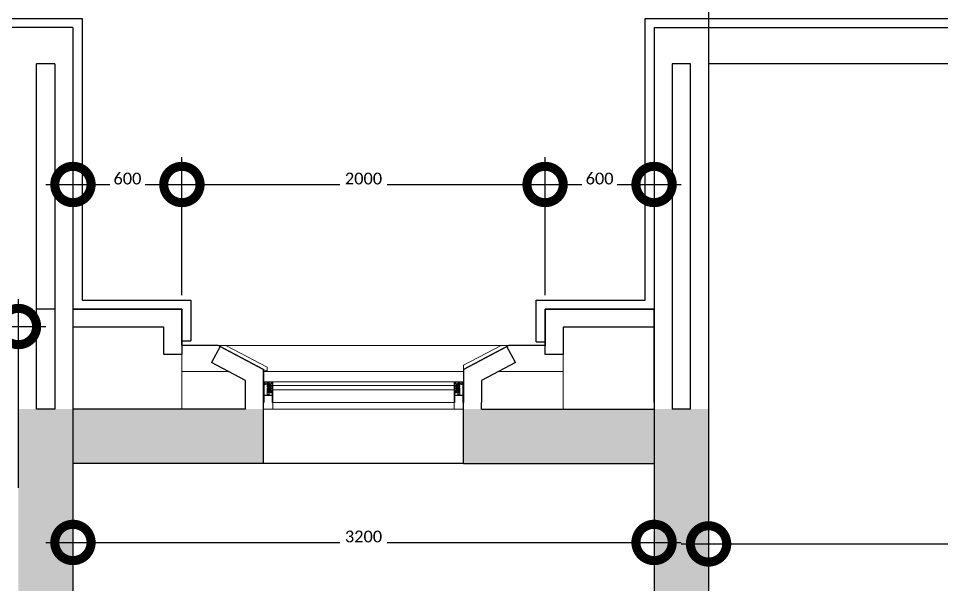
# Model space of a CAD drawing. Header units: metres. Extents: x 22.6 to 101.3, y 9.4 to 67.4.
# Drawn here: x 29.19 to 34.28, y 35.48 to 38.6 of the extents above; entities that cross this region are included whole.
import ezdxf

# ---------------------------------------------------------------- set-up
doc = ezdxf.new("R2010")
doc.units = ezdxf.units.M
doc.linetypes.add('ECG_Line-Ptrn-Sold', pattern=[9144.001, 9144, -0.001])
doc.layers.add('00', color=252, linetype='Continuous')
for name, color, linetype, lineweight in [('A-DIM', 7, 'Continuous', 5), ('A-ELEV', 1, 'ECG_Line-Ptrn-Sold', 9), ('A-HATCH', 1, 'Continuous', 9), ('A-WIN', 4, 'ECG_Line-Ptrn-Sold', 5)]:
    doc.layers.add(name, color=color, linetype=linetype, lineweight=lineweight)
doc.styles.add('Calibri', font='calibri.ttf', dxfattribs={"height": 0.212639})
doc.dimstyles.new('ECG_Dimn-Detl-100', dxfattribs={"dimscale": 0.3048, "dimtxt": 0.25, "dimasz": 1.312336, "dimexe": 0.492126, "dimexo": 0.0625, "dimgap": 0, "dimtad": 1, "dimdec": 0, "dimlfac": 1000, "dimzin": 0, "dimdsep": 46, "dimtxsty": 'Calibri', "dimblk1": 'DOTSMALL', "dimblk2": 'DOTSMALL', "dimsah": 1, "dimcen": 0.09, "dimdle": 0.492126, "dimazin": 0, "dimtfac": 1, "dimtdec": 4, "dimtix": 1, "dimtmove": 0, "dimatfit": 3, "dimfxl": 0.492126, "dimfxlon": 1, "dimtvp": 1, "dimtolj": 1, "dimtzin": 0, "dimarcsym": 2})
doc.dimstyles.new('ECG_Dimn-Detl-100_1', dxfattribs={"dimscale": 0.3048, "dimtxt": 0.25, "dimasz": 1.312336, "dimexe": 0.492126, "dimexo": 0.0625, "dimgap": 0, "dimtad": 1, "dimdec": 0, "dimlfac": 1000, "dimzin": 0, "dimdsep": 46, "dimtxsty": 'Calibri', "dimblk1": 'DOTSMALL', "dimblk2": 'DOTSMALL', "dimsah": 1, "dimcen": 0.09, "dimdle": 0.492126, "dimazin": 0, "dimtfac": 1, "dimtdec": 4, "dimtix": 1, "dimtmove": 2, "dimatfit": 3, "dimfxl": 0.492126, "dimfxlon": 1, "dimtvp": 1, "dimtolj": 1, "dimtzin": 0, "dimarcsym": 2})

# ---------------------------------------------------------------- blocks, each defined once
blk = doc.blocks.new('Rectangular Mullion - ECG-LEFT-END-MULION-DETAIL-2864806-GROUND FLOOR PLAN')
at = {"layer": 'A-ELEV'}
for p, q in [((31.5939, 36.5973), (30.5939, 36.5973)), ((30.5939, 36.5533), (30.5939, 36.5773)), ((31.5939, 36.5773), (30.5939, 36.5773)), ((30.5939, 36.5533), (31.5939, 36.5533)), ((31.5939, 36.5773), (31.5939, 36.5533))]:
    blk.add_line(p, q, dxfattribs=at)
blk = doc.blocks.new('Rectangular Mullion - ECG-RIGHT-END-MULION-PROFIL-V63-GROUND FLOOR PLAN')
at = {"layer": 'A-HATCH'}
for p, q in [((-0.0297, 0.0186), (-0.0315, 0.0129)), ((-0.0309, 0.0126), (-0.0292, 0.014)), ((-0.0299, 0.019), (-0.0299, 0.031)), ((-0.029, 0.019), (-0.0299, 0.019)), ((-0.0265, 0.019), (-0.0297, 0.019)), ((-0.0234, 0.0056), (-0.0292, 0.0056)), ((-0.0292, -0.0036), (-0.0292, 0.0056)), ((-0.0283, 0.004), (-0.0292, 0.004)), ((-0.0292, 0.004), (-0.0292, -0.0036)), ((-0.0284, 0.0225), (-0.029, 0.019)), ((-0.0049, 0.032), (-0.0289, 0.032)), ((-0.0282, 0.0224), (-0.0288, 0.019)), ((-0.0288, 0.019), (-0.0271, 0.019)), ((-0.0285, 0.0139), (-0.0282, 0.0126)), ((-0.0284, 0.03), (-0.0284, 0.0245)), ((-0.0283, 0.0048), (-0.024, 0.0048)), ((-0.0283, 0.0048), (-0.0283, 0.004)), ((-0.024, 0.0048), (-0.0283, 0.0048)), ((-0.0279, 0.0305), (-0.0049, 0.0305)), ((-0.0263, 0.028), (-0.0277, 0.0244)), ((-0.0277, 0.0126), (-0.0273, 0.0139)), ((-0.0273, 0.021), (-0.0263, 0.022)), ((-0.0273, 0.02), (-0.0273, 0.021)), ((-0.0265, 0.0213), (-0.0271, 0.0207)), ((-0.0267, 0.0139), (-0.0264, 0.0126)), ((-0.0265, 0.0203), (-0.0265, 0.019)), ((-0.0252, 0.028), (-0.0263, 0.028)), ((-0.0263, 0.022), (-0.0243, 0.022)), ((-0.0247, 0.0216), (-0.0258, 0.0216)), ((-0.0258, 0.0126), (-0.0255, 0.0139)), ((-0.0257, 0.0205), (-0.0257, 0.0185)), ((-0.0243, 0.0236), (-0.0253, 0.0264)), ((-0.0246, 0.0266), (-0.0252, 0.028)), ((-0.025, 0.0139), (-0.0247, 0.0126)), ((-0.0247, 0.0185), (-0.0247, 0.0205)), ((-0.0231, 0.0236), (-0.0243, 0.0236)), ((-0.0243, 0.022), (-0.0233, 0.021)), ((-0.0241, 0.0126), (-0.0238, 0.0139)), ((-0.024, 0.0048), (-0.022, 0.0035)), ((-0.022, 0.0035), (-0.024, 0.0048)), ((-0.0233, 0.0207), (-0.0239, 0.0213)), ((-0.0239, 0.019), (-0.0239, 0.0203)), ((-0.0207, 0.019), (-0.0239, 0.019)), ((-0.0049, 0.019), (-0.0235, 0.019)), ((-0.0202, 0.0036), (-0.0234, 0.0056)), ((-0.0233, 0.021), (-0.0233, 0.02)), ((-0.0232, 0.0139), (-0.0228, 0.0126)), ((-0.0213, 0.0218), (-0.0231, 0.0236)), ((-0.0223, 0.0126), (-0.0219, 0.0139)), ((-0.022, 0.0035), (-0.022, -0.0032)), ((-0.022, -0.0032), (-0.022, 0.0035)), ((-0.0113, 0.022), (-0.0213, 0.021)), ((-0.0213, 0.021), (-0.0213, 0.0218)), ((-0.0213, 0.014), (-0.0196, 0.0126)), ((-0.019, 0.0129), (-0.0207, 0.0186)), ((-0.0202, -0.0031), (-0.0202, 0.0036)), ((-0.0202, -0.0012), (-0.0202, 0.0013)), ((-0.0145, 0.0175), (-0.0145, -0.0266)), ((-0.011, 0.0175), (-0.0145, 0.0175)), ((-0.0113, 0.0223), (-0.0113, 0.0234)), ((-0.0113, 0.0234), (0.0014, 0.0234)), ((0.0014, 0.0223), (-0.0113, 0.0223)), ((-0.0049, 0.022), (-0.0113, 0.022)), ((-0.011, -0.0266), (-0.011, 0.0175)), ((-0.0079, 0.0183), (-0.0104, 0.0177)), ((-0.0104, 0.0177), (-0.0104, 0.0117)), ((-0.0086, 0.0117), (-0.0104, 0.0077)), ((-0.0104, 0.0117), (-0.0086, 0.0117)), ((-0.0104, 0.0077), (-0.0104, 0.0034)), ((-0.0104, 0.0034), (-0.0084, 0.0024)), ((-0.01, 0.0234), (-0.01, 0.0245)), ((-0.01, 0.0245), (0.0002, 0.0245)), ((0.0002, 0.0234), (-0.01, 0.0234)), ((-0.0098, 0.0167), (-0.0079, 0.0174)), ((-0.0098, 0.0127), (-0.0098, 0.0167)), ((-0.0079, 0.0122), (-0.0098, 0.0127)), ((-0.0096, 0.0275), (-0.0096, 0.0245)), ((-0.0096, 0.0069), (-0.0079, 0.0105)), ((-0.0096, 0.0041), (-0.0096, 0.0069)), ((-0.0084, 0.0035), (-0.0096, 0.0041)), ((-0.0015, 0.0277), (-0.0084, 0.0277)), ((-0.0084, 0.0024), (-0.0084, 0.0035)), ((-0.0079, 0.0174), (-0.0079, 0.0183)), ((-0.0079, 0.0105), (-0.0079, 0.0122)), ((-0.0077, 0.0177), (-0.0046, 0.0188)), ((-0.0022, 0.0175), (-0.0077, 0.0155)), ((-0.0022, 0.0154), (-0.0077, 0.0133)), ((-0.0022, 0.0132), (-0.0077, 0.0112)), ((-0.0022, 0.011), (-0.0077, 0.009)), ((-0.0022, 0.0096), (-0.0077, 0.0076)), ((-0.0022, 0.0074), (-0.0077, 0.0054)), ((-0.0022, 0.0052), (-0.0077, 0.0032)), ((-0.0022, 0.0031), (-0.0077, 0.0011)), ((-0.0022, 0.0007), (-0.0076, -0.0013)), ((-0.0073, 0.0181), (-0.0056, 0.0188)), ((-0.0056, 0.0188), (-0.0073, 0.0181)), ((-0.0027, 0.018), (-0.0073, 0.0159)), ((-0.0073, 0.0159), (-0.0027, 0.018)), ((-0.0027, 0.0158), (-0.0073, 0.0137)), ((-0.0073, 0.0137), (-0.0027, 0.0158)), ((-0.0027, 0.0136), (-0.0073, 0.0116)), ((-0.0073, 0.0116), (-0.0027, 0.0136)), ((-0.0027, 0.0114), (-0.0073, 0.0094)), ((-0.0073, 0.0094), (-0.0027, 0.0114)), ((-0.0027, 0.01), (-0.0073, 0.008)), ((-0.0073, 0.008), (-0.0027, 0.01)), ((-0.0027, 0.0079), (-0.0073, 0.0058)), ((-0.0073, 0.0058), (-0.0027, 0.0079)), ((-0.0027, 0.0057), (-0.0073, 0.0036)), ((-0.0073, 0.0036), (-0.0027, 0.0057)), ((-0.0027, 0.0035), (-0.0073, 0.0015)), ((-0.0073, 0.0015), (-0.0027, 0.0035)), ((-0.0027, 0.0012), (-0.0073, -0.0009)), ((-0.0073, -0.0009), (-0.0027, 0.0012)), ((-0.0072, 0.0275), (-0.0072, 0.0245)), ((-0.0072, 0.0223), (-0.0027, 0.0223)), ((-0.0072, 0.0188), (-0.0072, 0.0223)), ((-0.0072, 0.0188), (-0.0056, 0.0188)), ((-0.0027, 0.0188), (-0.0072, 0.0188)), ((-0.0027, 0.0171), (-0.0072, 0.0151)), ((-0.0072, 0.0151), (-0.003, 0.017)), ((-0.0027, 0.0149), (-0.0072, 0.0129)), ((-0.0072, 0.0129), (-0.003, 0.0148)), ((-0.0027, 0.0127), (-0.0072, 0.0107)), ((-0.0072, 0.0107), (-0.003, 0.0126)), ((-0.0027, 0.0106), (-0.0072, 0.0085)), ((-0.0072, 0.0085), (-0.003, 0.0104)), ((-0.0027, 0.0092), (-0.0072, 0.0071)), ((-0.0072, 0.0071), (-0.003, 0.009)), ((-0.0027, 0.007), (-0.0072, 0.005)), ((-0.0072, 0.005), (-0.003, 0.0068)), ((-0.0027, 0.0048), (-0.0072, 0.0028)), ((-0.0072, 0.0028), (-0.003, 0.0047)), ((-0.0027, 0.0026), (-0.0072, 0.0006)), ((-0.0072, 0.0006), (-0.003, 0.0025)), ((-0.0027, 0.0003), (-0.0072, -0.0017)), ((-0.0072, -0.0017), (-0.003, 0.0001)), ((-0.007, 0.0173), (-0.0037, 0.0188)), ((-0.0037, 0.0188), (-0.007, 0.0173)), ((-0.0056, 0.0188), (-0.0046, 0.0188)), ((0.0191, 0.032), (-0.0049, 0.032)), ((-0.0049, 0.0305), (0.0181, 0.0305)), ((0.0015, 0.022), (-0.0049, 0.022)), ((0.0137, 0.019), (-0.0049, 0.019)), ((-0.0046, 0.0188), (-0.0037, 0.0188)), ((-0.0037, 0.0188), (-0.0027, 0.0188)), ((-0.0027, 0.0275), (-0.0027, 0.0245)), ((-0.0027, 0.0223), (-0.0027, 0.0188)), ((-0.0018, 0.0174), (-0.0018, 0.0183)), ((-0.0018, 0.0183), (0.0007, 0.0177)), ((0.0001, 0.0167), (-0.0018, 0.0174)), ((-0.0018, 0.0122), (0.0001, 0.0127)), ((-0.0018, 0.0105), (-0.0018, 0.0122)), ((-0.0001, 0.0069), (-0.0018, 0.0105)), ((-0.0014, 0.0035), (-0.0001, 0.0041)), ((-0.0014, 0.0024), (-0.0014, 0.0035)), ((0.0007, 0.0034), (-0.0014, 0.0024)), ((-0.0011, 0.0117), (0.0007, 0.0077)), ((0.0007, 0.0117), (-0.0011, 0.0117)), ((-0.0003, 0.0275), (-0.0003, 0.0245)), ((-0.0001, 0.0041), (-0.0001, 0.0069)), ((0.0001, 0.0127), (0.0001, 0.0167)), ((0.0002, 0.0245), (0.0002, 0.0234)), ((0.0007, 0.0177), (0.0007, 0.0117)), ((0.0007, 0.0077), (0.0007, 0.0034)), ((0.0014, 0.0234), (0.0014, 0.0223)), ((0.0115, 0.021), (0.0015, 0.022)), ((0.0098, 0.0167), (0.0098, 0.019)), ((0.0176, 0.0167), (0.0098, 0.0167)), ((0.0109, 0.019), (0.0141, 0.019)), ((0.0132, 0.0236), (0.0115, 0.0218)), ((0.0115, 0.0218), (0.0115, 0.021)), ((0.0144, 0.0236), (0.0132, 0.0236)), ((0.0145, 0.022), (0.0135, 0.021)), ((0.0135, 0.0207), (0.0141, 0.0213)), ((0.0135, 0.021), (0.0135, 0.02)), ((0.0141, 0.019), (0.0141, 0.0203)), ((0.0155, 0.0264), (0.0144, 0.0236)), ((0.0165, 0.022), (0.0145, 0.022)), ((0.0153, 0.028), (0.0148, 0.0266)), ((0.0148, 0.0216), (0.0159, 0.0216)), ((0.0149, 0.0185), (0.0149, 0.0205)), ((0.0165, 0.028), (0.0153, 0.028)), ((0.0159, 0.0205), (0.0159, 0.0185)), ((0.0178, 0.0244), (0.0165, 0.028)), ((0.0175, 0.021), (0.0165, 0.022)), ((0.0167, 0.0213), (0.0172, 0.0207)), ((0.0167, 0.0203), (0.0167, 0.019)), ((0.0167, 0.019), (0.0199, 0.019)), ((0.0175, 0.02), (0.0175, 0.021)), ((0.019, 0.019), (0.0176, 0.019)), ((0.0176, -0.041), (0.0176, 0.0167)), ((0.0184, 0.0224), (0.019, 0.019)), ((0.0185, 0.0225), (0.0192, 0.019)), ((0.0186, 0.03), (0.0186, 0.0245)), ((0.0192, 0.019), (0.0201, 0.019)), ((0.0201, 0.019), (0.0201, 0.031)), ((0.0201, 0.019), (0.0201, -0.0821)), ((-0.0304, -0.0129), (-0.0312, -0.0136)), ((-0.0295, -0.0142), (-0.0309, -0.0128)), ((-0.0299, -0.0213), (-0.0276, -0.0213)), ((-0.0299, -0.0821), (-0.0299, -0.0213)), ((-0.0289, -0.0135), (-0.0295, -0.0142)), ((-0.0292, -0.0036), (-0.0292, -0.0053)), ((-0.0283, -0.0036), (-0.0292, -0.0036)), ((-0.0292, -0.0036), (-0.0283, -0.0036)), ((-0.0292, -0.0053), (-0.0238, -0.0053)), ((-0.027, -0.0198), (-0.0285, -0.0213)), ((-0.0284, -0.0152), (-0.0277, -0.0145)), ((-0.0261, -0.0151), (-0.0284, -0.0175)), ((-0.0284, -0.0152), (-0.0269, -0.0168)), ((-0.0284, -0.0213), (-0.0284, -0.0152)), ((-0.0284, -0.0175), (-0.0276, -0.0183)), ((-0.0276, -0.0183), (-0.0284, -0.0191)), ((-0.0284, -0.0191), (-0.025, -0.0225)), ((-0.0269, -0.0213), (-0.0284, -0.0213)), ((-0.0284, -0.0225), (-0.0284, -0.0263)), ((-0.0269, -0.0225), (-0.0284, -0.0225)), ((-0.0284, -0.0263), (-0.0262, -0.0263)), ((-0.0283, -0.0044), (-0.0283, -0.0036)), ((-0.0283, -0.0036), (-0.0283, -0.0044)), ((-0.024, -0.0044), (-0.0283, -0.0044)), ((-0.0283, -0.0044), (-0.024, -0.0044)), ((-0.0278, -0.0225), (-0.0269, -0.0225)), ((-0.0269, -0.0241), (-0.0278, -0.0225)), ((-0.0276, -0.0196), (-0.0276, -0.0171)), ((-0.0276, -0.0213), (-0.0269, -0.022)), ((-0.0274, -0.0225), (-0.0258, -0.0241)), ((-0.0274, -0.0298), (-0.0274, -0.041)), ((-0.0194, -0.0298), (-0.0274, -0.0298)), ((-0.0274, -0.041), (-0.0104, -0.041)), ((-0.0274, -0.043), (-0.0274, -0.0821)), ((0.0176, -0.043), (-0.0274, -0.043)), ((-0.0273, -0.0168), (-0.0249, -0.0168)), ((-0.0248, -0.0198), (-0.0273, -0.0198)), ((-0.0272, -0.0151), (-0.0254, -0.0151)), ((-0.0269, -0.022), (-0.0248, -0.0198)), ((-0.0269, -0.0225), (-0.0269, -0.0213)), ((-0.0243, -0.0241), (-0.0269, -0.0241)), ((-0.025, -0.0225), (-0.0267, -0.0241)), ((-0.0262, -0.0263), (-0.0262, -0.0278)), ((-0.0262, -0.0278), (-0.0222, -0.0278)), ((-0.0258, -0.0151), (-0.0228, -0.0181)), ((-0.0229, -0.0141), (-0.0256, -0.0168)), ((-0.0255, -0.0198), (-0.0241, -0.0213)), ((-0.0225, -0.0168), (-0.025, -0.0144)), ((-0.0247, -0.023), (-0.0236, -0.0241)), ((-0.0217, -0.0151), (-0.0246, -0.018)), ((-0.0246, -0.0171), (-0.0246, -0.0196)), ((-0.0246, -0.0185), (-0.0214, -0.0217)), ((-0.0234, -0.023), (-0.0245, -0.0241)), ((-0.0214, -0.0241), (-0.0243, -0.0241)), ((-0.0241, -0.0213), (-0.0226, -0.0198)), ((-0.022, -0.0032), (-0.024, -0.0044)), ((-0.024, -0.0044), (-0.022, -0.0032)), ((-0.0238, -0.0053), (-0.0202, -0.0031)), ((-0.0221, -0.0151), (-0.0232, -0.0139)), ((-0.0228, -0.0171), (-0.0228, -0.0196)), ((-0.0226, -0.0198), (-0.0201, -0.0198)), ((-0.0201, -0.0168), (-0.0225, -0.0168)), ((-0.0225, -0.023), (-0.0214, -0.0241)), ((-0.0204, -0.0198), (-0.0223, -0.0217)), ((-0.0207, -0.0225), (-0.0223, -0.0241)), ((-0.0222, -0.0263), (-0.0199, -0.0263)), ((-0.0222, -0.0278), (-0.0222, -0.0263)), ((-0.0202, -0.0151), (-0.0221, -0.0151)), ((-0.022, -0.0151), (-0.0203, -0.0168)), ((-0.0214, -0.022), (-0.0207, -0.0213)), ((-0.0214, -0.0213), (-0.0214, -0.0225)), ((-0.019, -0.0213), (-0.0214, -0.0213)), ((-0.0199, -0.0225), (-0.0214, -0.0225)), ((-0.0206, -0.0225), (-0.0214, -0.0241)), ((-0.0214, -0.0225), (-0.0207, -0.0225)), ((-0.0174, -0.013), (-0.0213, -0.0168)), ((-0.0197, -0.0213), (-0.0211, -0.0198)), ((-0.0207, -0.0213), (-0.0184, -0.0213)), ((-0.0201, -0.0149), (-0.019, -0.016)), ((-0.0199, -0.0263), (-0.0199, -0.0225)), ((-0.019, -0.0167), (-0.0198, -0.0176)), ((-0.0198, -0.0196), (-0.0198, -0.0171)), ((-0.0198, -0.0173), (-0.019, -0.0182)), ((-0.019, -0.0184), (-0.0198, -0.0192)), ((-0.0198, -0.0189), (-0.019, -0.0198)), ((-0.019, -0.0205), (-0.0197, -0.0213)), ((-0.019, -0.0138), (-0.0183, -0.0145)), ((-0.019, -0.0151), (-0.019, -0.0213)), ((-0.0184, -0.0213), (-0.0184, -0.0288)), ((-0.0168, -0.0138), (-0.0174, -0.013)), ((-0.0145, -0.0266), (-0.011, -0.0266)), ((-0.009, -0.0033), (-0.0104, -0.0033)), ((-0.0104, -0.0033), (-0.0088, -0.0033)), ((-0.0104, -0.041), (-0.0104, -0.0033)), ((-0.0088, -0.0033), (-0.0078, -0.0043)), ((-0.0084, -0.041), (-0.0084, -0.0372)), ((-0.0049, -0.041), (-0.0084, -0.041)), ((-0.0079, -0.0367), (-0.0019, -0.0367)), ((-0.0022, -0.0036), (-0.0078, -0.0057)), ((-0.0078, -0.0043), (-0.0078, -0.0266)), ((-0.0022, -0.0071), (-0.0078, -0.0092)), ((-0.0022, -0.0093), (-0.0078, -0.0113)), ((-0.0022, -0.0115), (-0.0078, -0.0135)), ((-0.0022, -0.0137), (-0.0078, -0.0157)), ((-0.0022, -0.0158), (-0.0078, -0.0179)), ((-0.0022, -0.018), (-0.0078, -0.02)), ((-0.0078, -0.0266), (-0.0049, -0.0295)), ((-0.0023, -0.0015), (-0.0077, -0.0035)), ((-0.0027, -0.001), (-0.0073, -0.0031)), ((-0.0073, -0.0031), (-0.0027, -0.001)), ((-0.0027, -0.0032), (-0.0073, -0.0053)), ((-0.0073, -0.0053), (-0.0027, -0.0032)), ((-0.0073, -0.0074), (-0.0027, -0.0054)), ((-0.0027, -0.0054), (-0.0073, -0.0074)), ((-0.0027, -0.0067), (-0.0073, -0.0087)), ((-0.0073, -0.0087), (-0.0027, -0.0067)), ((-0.0027, -0.0089), (-0.0073, -0.0109)), ((-0.0073, -0.0109), (-0.0027, -0.0089)), ((-0.0027, -0.011), (-0.0073, -0.0131)), ((-0.0073, -0.0131), (-0.0027, -0.011)), ((-0.0027, -0.0132), (-0.0073, -0.0153)), ((-0.0073, -0.0153), (-0.0027, -0.0132)), ((-0.0027, -0.0154), (-0.0073, -0.0174)), ((-0.0073, -0.0174), (-0.0027, -0.0154)), ((-0.0027, -0.0176), (-0.0073, -0.0196)), ((-0.0073, -0.0196), (-0.0027, -0.0176)), ((-0.0027, -0.0019), (-0.0072, -0.0039)), ((-0.0072, -0.0039), (-0.003, -0.002)), ((-0.0027, -0.0041), (-0.0072, -0.0061)), ((-0.0072, -0.0061), (-0.0031, -0.0042)), ((-0.0027, -0.0054), (-0.0072, -0.0074)), ((-0.0072, -0.0074), (-0.003, -0.0055)), ((-0.0027, -0.0076), (-0.0072, -0.0096)), ((-0.0072, -0.0096), (-0.003, -0.0077)), ((-0.0027, -0.0097), (-0.0072, -0.0118)), ((-0.0072, -0.0118), (-0.003, -0.0099)), ((-0.0027, -0.0119), (-0.0072, -0.0139)), ((-0.0072, -0.0139), (-0.003, -0.012)), ((-0.0027, -0.0141), (-0.0072, -0.0161)), ((-0.0072, -0.0161), (-0.003, -0.0142)), ((-0.0027, -0.0163), (-0.0072, -0.0183)), ((-0.0072, -0.0183), (-0.003, -0.0164)), ((-0.0027, -0.0184), (-0.0072, -0.0205)), ((-0.0072, -0.0205), (-0.0032, -0.0186)), ((-0.0069, -0.0216), (-0.0027, -0.0197)), ((-0.0027, -0.0197), (-0.0069, -0.0216)), ((-0.0067, -0.0218), (-0.0067, -0.0249)), ((-0.0067, -0.0249), (-0.0049, -0.0266)), ((-0.0022, -0.0202), (-0.0066, -0.0218)), ((-0.0066, -0.0218), (-0.0053, -0.0218)), ((-0.0053, -0.0218), (-0.0027, -0.0206)), ((-0.0053, -0.0218), (-0.003, -0.0207)), ((-0.003, -0.0218), (-0.0053, -0.0218)), ((-0.0049, -0.0266), (-0.003, -0.0249)), ((-0.0049, -0.0295), (-0.0019, -0.0266)), ((-0.0014, -0.041), (-0.0049, -0.041)), ((-0.003, -0.0249), (-0.003, -0.0218)), ((-0.0019, -0.0042), (-0.001, -0.0033)), ((-0.0019, -0.0266), (-0.0019, -0.0042)), ((-0.0014, -0.0372), (-0.0014, -0.041)), ((-0.001, -0.0033), (0.0006, -0.0033)), ((0, -0.0033), (-0.001, -0.0033)), ((-0.001, -0.0033), (0.0006, -0.0033)), ((0.0006, -0.0033), (0.0006, -0.041)), ((0.0006, -0.041), (0.0176, -0.041)), ((0.0176, -0.0821), (0.0176, -0.043))]:
    blk.add_line(p, q, dxfattribs=at)
for centre, radius, start, end in [((-0.0289, 0.031), 0.001, 90, 180), ((-0.0289, 0.031), 0.001, 90, 180), ((-0.0279, 0.03), 0.0005, 90, 180), ((-0.0284, 0.0235), 0.001, 270.9838, 90), ((-0.0283, 0.0235), 0.0011, 275.2327, 53.27), ((-0.0258, 0.0206), 0.001, 90, 135), ((-0.0247, 0.0206), 0.001, 45, 90), ((-0.0084, 0.0241), 0.00359, 70.3614, 109.6386), ((-0.0049, 0.0157), 0.012, 79.2883, 100.7117), ((-0.0015, 0.0241), 0.00359, 70.3614, 109.6386), ((0.0148, 0.0206), 0.001, 90, 135), ((0.0159, 0.0206), 0.001, 45, 90), ((0.0185, 0.0235), 0.0011, 126.73, 264.7673), ((0.0186, 0.0235), 0.001, 90, 269.0162), ((0.0181, 0.03), 0.0005, 0, 90), ((0.0191, 0.031), 0.001, 0, 90), ((0.0191, 0.031), 0.001, 0, 90), ((-0.0317, -0.018), 0.0044, 40.1603, 86.9533), ((-0.0315, -0.018), 0.00517, 33.5368, 87.4446), ((-0.0237, -0.0155), 0.00171, 90, 164.9371), ((-0.0237, -0.0155), 0.00171, 15.0629, 90), ((-0.0159, -0.018), 0.00517, 90.2452, 146.4632), ((-0.0194, -0.0288), 0.001, 270, 0), ((-0.0157, -0.018), 0.0044, 93.0467, 138.4555), ((-0.0079, -0.0372), 0.0005, 90, 180), ((-0.0005, -0.0259), 0.00439, 124.4715, 188.599), ((-0.0019, -0.0372), 0.0005, 360, 90)]:
    blk.add_arc(centre, radius, start, end, dxfattribs=at)
blk = doc.blocks.new('Rectangular Mullion - ECG-RIGHT-END-MULION-DETAIL-V64-GROUND FLOOR PLAN')
at = {"layer": 'A-WIN'}
for p, q in [((-0.05, 0.012), (-0.05, 0.0821)), ((0, -0.032), (0, 0.0821)), ((-0.05, 0.012), (-0.038, 0.012)), ((-0.038, 0.012), (-0.038, -0.012)), ((-0.038, -0.012), (-0.05, -0.012)), ((-0.05, -0.012), (-0.05, -0.032)), ((-0.05, -0.032), (0, -0.032))]:
    blk.add_line(p, q, dxfattribs=at)
blk = doc.blocks.new('Rectangular Mullion - ECG-RIGHT-END-MULION-DETAIL-3055355-GROUND FLOOR PLAN')
at = {"layer": 'A-WIN'}
for p, q in [((0, 0.118), (-0.05, 0.118)), ((-0.05, 0.118), (-0.05, 0.0821)), ((0, 0.118), (0, 0.0821))]:
    blk.add_line(p, q, dxfattribs=at)
blk = doc.blocks.new('Rectangular Mullion - ECG-LEFT-END-MULION-PROFIL-V65-GROUND FLOOR PLAN')
at = {"layer": 'A-HATCH'}
for p, q in [((-0.0201, 0.019), (-0.0201, 0.031)), ((-0.0192, 0.019), (-0.0201, 0.019)), ((-0.0201, 0.019), (-0.0201, -0.0821)), ((-0.0167, 0.019), (-0.0199, 0.019)), ((-0.0185, 0.0225), (-0.0192, 0.019)), ((-0.0191, 0.032), (0.0049, 0.032)), ((-0.0184, 0.0224), (-0.019, 0.019)), ((-0.019, 0.019), (-0.0176, 0.019)), ((-0.0186, 0.03), (-0.0186, 0.0245)), ((0.0049, 0.0305), (-0.0181, 0.0305)), ((-0.0178, 0.0244), (-0.0165, 0.028)), ((-0.0176, 0.0167), (-0.0098, 0.0167)), ((-0.0176, -0.041), (-0.0176, 0.0167)), ((-0.0175, 0.021), (-0.0165, 0.022)), ((-0.0175, 0.02), (-0.0175, 0.021)), ((-0.0167, 0.0213), (-0.0172, 0.0207)), ((-0.0167, 0.0203), (-0.0167, 0.019)), ((-0.0165, 0.028), (-0.0153, 0.028)), ((-0.0165, 0.022), (-0.0145, 0.022)), ((-0.0148, 0.0216), (-0.0159, 0.0216)), ((-0.0159, 0.0205), (-0.0159, 0.0185)), ((-0.0155, 0.0264), (-0.0144, 0.0236)), ((-0.0153, 0.028), (-0.0148, 0.0266)), ((-0.0149, 0.0185), (-0.0149, 0.0205)), ((-0.0145, 0.022), (-0.0135, 0.021)), ((-0.0144, 0.0236), (-0.0132, 0.0236)), ((-0.0135, 0.0207), (-0.0141, 0.0213)), ((-0.0141, 0.019), (-0.0141, 0.0203)), ((-0.0109, 0.019), (-0.0141, 0.019)), ((-0.0137, 0.019), (0.0049, 0.019)), ((-0.0135, 0.021), (-0.0135, 0.02)), ((-0.0132, 0.0236), (-0.0115, 0.0218)), ((-0.0115, 0.021), (-0.0015, 0.022)), ((-0.0115, 0.0218), (-0.0115, 0.021)), ((-0.0098, 0.0167), (-0.0098, 0.019)), ((-0.0015, 0.022), (0.0049, 0.022)), ((-0.0014, 0.0234), (-0.0014, 0.0223)), ((0.0113, 0.0234), (-0.0014, 0.0234)), ((-0.0014, 0.0223), (0.0113, 0.0223)), ((0.0018, 0.0183), (-0.0007, 0.0177)), ((-0.0007, 0.0177), (-0.0007, 0.0117)), ((0.0011, 0.0117), (-0.0007, 0.0077)), ((-0.0007, 0.0117), (0.0011, 0.0117)), ((-0.0007, 0.0077), (-0.0007, 0.0034)), ((-0.0007, 0.0034), (0.0014, 0.0024)), ((-0.0002, 0.0245), (-0.0002, 0.0234)), ((0.01, 0.0245), (-0.0002, 0.0245)), ((-0.0002, 0.0234), (0.01, 0.0234)), ((-0.0001, 0.0167), (0.0018, 0.0174)), ((-0.0001, 0.0127), (-0.0001, 0.0167)), ((0.0018, 0.0122), (-0.0001, 0.0127)), ((0.0001, 0.0069), (0.0018, 0.0105)), ((0.0001, 0.0041), (0.0001, 0.0069)), ((0.0014, 0.0035), (0.0001, 0.0041)), ((0.0003, 0.0275), (0.0003, 0.0245)), ((0.0014, 0.0024), (0.0014, 0.0035)), ((0.0015, 0.0277), (0.0084, 0.0277)), ((0.0018, 0.0174), (0.0018, 0.0183)), ((0.0018, 0.0105), (0.0018, 0.0122)), ((0.0022, 0.0175), (0.0077, 0.0155)), ((0.0022, 0.0154), (0.0077, 0.0133)), ((0.0022, 0.0132), (0.0077, 0.0112)), ((0.0022, 0.011), (0.0077, 0.009)), ((0.0022, 0.0096), (0.0077, 0.0076)), ((0.0022, 0.0074), (0.0077, 0.0054)), ((0.0022, 0.0052), (0.0077, 0.0032)), ((0.0022, 0.0031), (0.0077, 0.0011)), ((0.0022, 0.0007), (0.0076, -0.0013)), ((0.0027, 0.0275), (0.0027, 0.0245)), ((0.0027, 0.0223), (0.0027, 0.0188)), ((0.0072, 0.0223), (0.0027, 0.0223)), ((0.0027, 0.0188), (0.0072, 0.0188)), ((0.0037, 0.0188), (0.0027, 0.0188)), ((0.0027, 0.018), (0.0073, 0.0159)), ((0.0073, 0.0159), (0.0027, 0.018)), ((0.0027, 0.0171), (0.0072, 0.0151)), ((0.0027, 0.0158), (0.0073, 0.0137)), ((0.0073, 0.0137), (0.0027, 0.0158)), ((0.0027, 0.0149), (0.0072, 0.0129)), ((0.0027, 0.0136), (0.0073, 0.0116)), ((0.0073, 0.0116), (0.0027, 0.0136)), ((0.0027, 0.0127), (0.0072, 0.0107)), ((0.0027, 0.0114), (0.0073, 0.0094)), ((0.0073, 0.0094), (0.0027, 0.0114)), ((0.0027, 0.0106), (0.0072, 0.0085)), ((0.0027, 0.01), (0.0073, 0.008)), ((0.0073, 0.008), (0.0027, 0.01)), ((0.0027, 0.0092), (0.0072, 0.0071)), ((0.0027, 0.0079), (0.0073, 0.0058)), ((0.0073, 0.0058), (0.0027, 0.0079)), ((0.0027, 0.007), (0.0072, 0.005)), ((0.0027, 0.0057), (0.0073, 0.0036)), ((0.0073, 0.0036), (0.0027, 0.0057)), ((0.0027, 0.0048), (0.0072, 0.0028)), ((0.0027, 0.0035), (0.0073, 0.0015)), ((0.0073, 0.0015), (0.0027, 0.0035)), ((0.0027, 0.0026), (0.0072, 0.0006)), ((0.0027, 0.0012), (0.0073, -0.0009)), ((0.0073, -0.0009), (0.0027, 0.0012)), ((0.0027, 0.0003), (0.0072, -0.0017)), ((0.0072, 0.0151), (0.003, 0.017)), ((0.0072, 0.0129), (0.003, 0.0148)), ((0.0072, 0.0107), (0.003, 0.0126)), ((0.0072, 0.0085), (0.003, 0.0104)), ((0.0072, 0.0071), (0.003, 0.009)), ((0.0072, 0.005), (0.003, 0.0068)), ((0.0072, 0.0028), (0.003, 0.0047)), ((0.0072, 0.0006), (0.003, 0.0025)), ((0.0072, -0.0017), (0.003, 0.0001)), ((0.007, 0.0173), (0.0037, 0.0188)), ((0.0037, 0.0188), (0.007, 0.0173)), ((0.0046, 0.0188), (0.0037, 0.0188)), ((0.0056, 0.0188), (0.0046, 0.0188)), ((0.0077, 0.0177), (0.0046, 0.0188)), ((0.0049, 0.032), (0.0289, 0.032)), ((0.0279, 0.0305), (0.0049, 0.0305)), ((0.0049, 0.022), (0.0113, 0.022)), ((0.0049, 0.019), (0.0235, 0.019)), ((0.0073, 0.0181), (0.0056, 0.0188)), ((0.0056, 0.0188), (0.0073, 0.0181)), ((0.0072, 0.0188), (0.0056, 0.0188)), ((0.0072, 0.0275), (0.0072, 0.0245)), ((0.0072, 0.0188), (0.0072, 0.0223)), ((0.0079, 0.0174), (0.0079, 0.0183)), ((0.0079, 0.0183), (0.0104, 0.0177)), ((0.0098, 0.0167), (0.0079, 0.0174)), ((0.0079, 0.0122), (0.0098, 0.0127)), ((0.0079, 0.0105), (0.0079, 0.0122)), ((0.0096, 0.0069), (0.0079, 0.0105)), ((0.0084, 0.0035), (0.0096, 0.0041)), ((0.0084, 0.0024), (0.0084, 0.0035)), ((0.0104, 0.0034), (0.0084, 0.0024)), ((0.0086, 0.0117), (0.0104, 0.0077)), ((0.0104, 0.0117), (0.0086, 0.0117)), ((0.0096, 0.0275), (0.0096, 0.0245)), ((0.0096, 0.0041), (0.0096, 0.0069)), ((0.0098, 0.0127), (0.0098, 0.0167)), ((0.01, 0.0234), (0.01, 0.0245)), ((0.0104, 0.0177), (0.0104, 0.0117)), ((0.0104, 0.0077), (0.0104, 0.0034)), ((0.011, 0.0175), (0.0145, 0.0175)), ((0.011, -0.0266), (0.011, 0.0175)), ((0.0113, 0.0223), (0.0113, 0.0234)), ((0.0113, 0.022), (0.0213, 0.021)), ((0.0145, 0.0175), (0.0145, -0.0266)), ((0.019, 0.0129), (0.0207, 0.0186)), ((0.0213, 0.014), (0.0196, 0.0126)), ((0.0202, 0.0036), (0.0234, 0.0056)), ((0.0202, -0.0031), (0.0202, 0.0036)), ((0.0202, -0.0012), (0.0202, 0.0013)), ((0.0207, 0.019), (0.0239, 0.019)), ((0.0213, 0.0218), (0.0231, 0.0236)), ((0.0213, 0.021), (0.0213, 0.0218)), ((0.0223, 0.0126), (0.0219, 0.0139)), ((0.024, 0.0048), (0.022, 0.0035)), ((0.022, 0.0035), (0.024, 0.0048)), ((0.022, 0.0035), (0.022, -0.0032)), ((0.022, -0.0032), (0.022, 0.0035)), ((0.0232, 0.0139), (0.0228, 0.0126)), ((0.0231, 0.0236), (0.0243, 0.0236)), ((0.0243, 0.022), (0.0233, 0.021)), ((0.0233, 0.0207), (0.0239, 0.0213)), ((0.0233, 0.021), (0.0233, 0.02)), ((0.0234, 0.0056), (0.0292, 0.0056)), ((0.0241, 0.0126), (0.0238, 0.0139)), ((0.0239, 0.019), (0.0239, 0.0203)), ((0.0283, 0.0048), (0.024, 0.0048)), ((0.024, 0.0048), (0.0283, 0.0048)), ((0.0243, 0.0236), (0.0253, 0.0264)), ((0.0263, 0.022), (0.0243, 0.022)), ((0.0246, 0.0266), (0.0252, 0.028)), ((0.0247, 0.0216), (0.0258, 0.0216)), ((0.0247, 0.0185), (0.0247, 0.0205)), ((0.025, 0.0139), (0.0247, 0.0126)), ((0.0252, 0.028), (0.0263, 0.028)), ((0.0258, 0.0126), (0.0255, 0.0139)), ((0.0257, 0.0205), (0.0257, 0.0185)), ((0.0263, 0.028), (0.0277, 0.0244)), ((0.0273, 0.021), (0.0263, 0.022)), ((0.0267, 0.0139), (0.0264, 0.0126)), ((0.0265, 0.0213), (0.0271, 0.0207)), ((0.0265, 0.0203), (0.0265, 0.019)), ((0.0265, 0.019), (0.0297, 0.019)), ((0.0288, 0.019), (0.0271, 0.019)), ((0.0273, 0.02), (0.0273, 0.021)), ((0.0277, 0.0126), (0.0273, 0.0139)), ((0.0282, 0.0224), (0.0288, 0.019)), ((0.0285, 0.0139), (0.0282, 0.0126)), ((0.0283, 0.0048), (0.0283, 0.004)), ((0.0283, 0.004), (0.0292, 0.004)), ((0.0284, 0.03), (0.0284, 0.0245)), ((0.0284, 0.0225), (0.029, 0.019)), ((0.029, 0.019), (0.0299, 0.019)), ((0.0309, 0.0126), (0.0292, 0.014)), ((0.0292, -0.0036), (0.0292, 0.0056)), ((0.0292, 0.004), (0.0292, -0.0036)), ((0.0297, 0.0186), (0.0315, 0.0129)), ((0.0299, 0.019), (0.0299, 0.031)), ((-0.0006, -0.041), (-0.0176, -0.041)), ((-0.0176, -0.043), (0.0274, -0.043)), ((-0.0176, -0.0821), (-0.0176, -0.043)), ((0.001, -0.0033), (-0.0006, -0.0033)), ((-0.0006, -0.0033), (-0.0006, -0.041)), ((0.001, -0.0033), (-0.0006, -0.0033)), ((0, -0.0033), (0.001, -0.0033)), ((0.0019, -0.0042), (0.001, -0.0033)), ((0.0014, -0.0372), (0.0014, -0.041)), ((0.0014, -0.041), (0.0049, -0.041)), ((0.0019, -0.0266), (0.0019, -0.0042)), ((0.0049, -0.0295), (0.0019, -0.0266)), ((0.0079, -0.0367), (0.0019, -0.0367)), ((0.0022, -0.0036), (0.0078, -0.0057)), ((0.0022, -0.0071), (0.0078, -0.0092)), ((0.0022, -0.0093), (0.0078, -0.0113)), ((0.0022, -0.0115), (0.0078, -0.0135)), ((0.0022, -0.0137), (0.0078, -0.0157)), ((0.0022, -0.0158), (0.0078, -0.0179)), ((0.0022, -0.018), (0.0078, -0.02)), ((0.0022, -0.0202), (0.0066, -0.0218)), ((0.0023, -0.0015), (0.0077, -0.0035)), ((0.0027, -0.001), (0.0073, -0.0031)), ((0.0073, -0.0031), (0.0027, -0.001)), ((0.0027, -0.0019), (0.0072, -0.0039)), ((0.0027, -0.0032), (0.0073, -0.0053)), ((0.0073, -0.0053), (0.0027, -0.0032)), ((0.0027, -0.0041), (0.0072, -0.0061)), ((0.0027, -0.0054), (0.0072, -0.0074)), ((0.0073, -0.0074), (0.0027, -0.0054)), ((0.0027, -0.0054), (0.0073, -0.0074)), ((0.0027, -0.0067), (0.0073, -0.0087)), ((0.0073, -0.0087), (0.0027, -0.0067)), ((0.0027, -0.0076), (0.0072, -0.0096)), ((0.0027, -0.0089), (0.0073, -0.0109)), ((0.0073, -0.0109), (0.0027, -0.0089)), ((0.0027, -0.0097), (0.0072, -0.0118)), ((0.0027, -0.011), (0.0073, -0.0131)), ((0.0073, -0.0131), (0.0027, -0.011)), ((0.0027, -0.0119), (0.0072, -0.0139)), ((0.0027, -0.0132), (0.0073, -0.0153)), ((0.0073, -0.0153), (0.0027, -0.0132)), ((0.0027, -0.0141), (0.0072, -0.0161)), ((0.0027, -0.0154), (0.0073, -0.0174)), ((0.0073, -0.0174), (0.0027, -0.0154)), ((0.0027, -0.0163), (0.0072, -0.0183)), ((0.0027, -0.0176), (0.0073, -0.0196)), ((0.0073, -0.0196), (0.0027, -0.0176)), ((0.0027, -0.0184), (0.0072, -0.0205)), ((0.0069, -0.0216), (0.0027, -0.0197)), ((0.0027, -0.0197), (0.0069, -0.0216)), ((0.0053, -0.0218), (0.0027, -0.0206)), ((0.0072, -0.0039), (0.003, -0.002)), ((0.0072, -0.0074), (0.003, -0.0055)), ((0.0072, -0.0096), (0.003, -0.0077)), ((0.0072, -0.0118), (0.003, -0.0099)), ((0.0072, -0.0139), (0.003, -0.012)), ((0.0072, -0.0161), (0.003, -0.0142)), ((0.0072, -0.0183), (0.003, -0.0164)), ((0.0053, -0.0218), (0.003, -0.0207)), ((0.003, -0.0218), (0.0053, -0.0218)), ((0.003, -0.0249), (0.003, -0.0218)), ((0.0049, -0.0266), (0.003, -0.0249)), ((0.0072, -0.0061), (0.0031, -0.0042)), ((0.0072, -0.0205), (0.0032, -0.0186)), ((0.0067, -0.0249), (0.0049, -0.0266)), ((0.0078, -0.0266), (0.0049, -0.0295)), ((0.0049, -0.041), (0.0084, -0.041)), ((0.0066, -0.0218), (0.0053, -0.0218)), ((0.0067, -0.0218), (0.0067, -0.0249)), ((0.0088, -0.0033), (0.0078, -0.0043)), ((0.0078, -0.0043), (0.0078, -0.0266)), ((0.0084, -0.041), (0.0084, -0.0372)), ((0.0104, -0.0033), (0.0088, -0.0033)), ((0.009, -0.0033), (0.0104, -0.0033)), ((0.0104, -0.041), (0.0104, -0.0033)), ((0.0274, -0.041), (0.0104, -0.041)), ((0.0145, -0.0266), (0.011, -0.0266)), ((0.0168, -0.0138), (0.0174, -0.013)), ((0.0174, -0.013), (0.0213, -0.0168)), ((0.019, -0.0138), (0.0183, -0.0145)), ((0.0184, -0.0213), (0.0184, -0.0288)), ((0.0207, -0.0213), (0.0184, -0.0213)), ((0.0201, -0.0149), (0.019, -0.016)), ((0.019, -0.0151), (0.019, -0.0213)), ((0.019, -0.0167), (0.0198, -0.0176)), ((0.0198, -0.0173), (0.019, -0.0182)), ((0.019, -0.0184), (0.0198, -0.0192)), ((0.0198, -0.0189), (0.019, -0.0198)), ((0.019, -0.0205), (0.0197, -0.0213)), ((0.019, -0.0213), (0.0214, -0.0213)), ((0.0194, -0.0298), (0.0274, -0.0298)), ((0.0197, -0.0213), (0.0211, -0.0198)), ((0.0198, -0.0196), (0.0198, -0.0171)), ((0.0199, -0.0225), (0.0214, -0.0225)), ((0.0199, -0.0263), (0.0199, -0.0225)), ((0.0222, -0.0263), (0.0199, -0.0263)), ((0.0201, -0.0168), (0.0225, -0.0168)), ((0.0226, -0.0198), (0.0201, -0.0198)), ((0.0238, -0.0053), (0.0202, -0.0031)), ((0.0202, -0.0151), (0.0221, -0.0151)), ((0.022, -0.0151), (0.0203, -0.0168)), ((0.0204, -0.0198), (0.0223, -0.0217)), ((0.0206, -0.0225), (0.0214, -0.0241)), ((0.0214, -0.022), (0.0207, -0.0213)), ((0.0207, -0.0225), (0.0223, -0.0241)), ((0.0214, -0.0225), (0.0207, -0.0225)), ((0.0246, -0.0185), (0.0214, -0.0217)), ((0.0214, -0.0213), (0.0214, -0.0225)), ((0.0225, -0.023), (0.0214, -0.0241)), ((0.0214, -0.0241), (0.0243, -0.0241)), ((0.0217, -0.0151), (0.0246, -0.018)), ((0.022, -0.0032), (0.024, -0.0044)), ((0.024, -0.0044), (0.022, -0.0032)), ((0.0221, -0.0151), (0.0232, -0.0139)), ((0.0222, -0.0278), (0.0222, -0.0263)), ((0.0262, -0.0278), (0.0222, -0.0278)), ((0.0225, -0.0168), (0.025, -0.0144)), ((0.0241, -0.0213), (0.0226, -0.0198)), ((0.0258, -0.0151), (0.0228, -0.0181)), ((0.0228, -0.0171), (0.0228, -0.0196)), ((0.0229, -0.0141), (0.0256, -0.0168)), ((0.0234, -0.023), (0.0245, -0.0241)), ((0.0247, -0.023), (0.0236, -0.0241)), ((0.0292, -0.0053), (0.0238, -0.0053)), ((0.024, -0.0044), (0.0283, -0.0044)), ((0.0283, -0.0044), (0.024, -0.0044)), ((0.0255, -0.0198), (0.0241, -0.0213)), ((0.0243, -0.0241), (0.0269, -0.0241)), ((0.0246, -0.0171), (0.0246, -0.0196)), ((0.0248, -0.0198), (0.0273, -0.0198)), ((0.0269, -0.022), (0.0248, -0.0198)), ((0.0273, -0.0168), (0.0249, -0.0168)), ((0.0284, -0.0191), (0.025, -0.0225)), ((0.025, -0.0225), (0.0267, -0.0241)), ((0.0272, -0.0151), (0.0254, -0.0151)), ((0.0274, -0.0225), (0.0258, -0.0241)), ((0.0261, -0.0151), (0.0284, -0.0175)), ((0.0262, -0.0263), (0.0262, -0.0278)), ((0.0284, -0.0263), (0.0262, -0.0263)), ((0.0284, -0.0152), (0.0269, -0.0168)), ((0.0276, -0.0213), (0.0269, -0.022)), ((0.0269, -0.0213), (0.0284, -0.0213)), ((0.0269, -0.0225), (0.0269, -0.0213)), ((0.0269, -0.0225), (0.0284, -0.0225)), ((0.0278, -0.0225), (0.0269, -0.0225)), ((0.0269, -0.0241), (0.0278, -0.0225)), ((0.027, -0.0198), (0.0285, -0.0213)), ((0.0274, -0.0298), (0.0274, -0.041)), ((0.0274, -0.043), (0.0274, -0.0821)), ((0.0276, -0.0196), (0.0276, -0.0171)), ((0.0284, -0.0175), (0.0276, -0.0183)), ((0.0276, -0.0183), (0.0284, -0.0191)), ((0.0299, -0.0213), (0.0276, -0.0213)), ((0.0284, -0.0152), (0.0277, -0.0145)), ((0.0283, -0.0036), (0.0292, -0.0036)), ((0.0283, -0.0044), (0.0283, -0.0036)), ((0.0283, -0.0036), (0.0283, -0.0044)), ((0.0292, -0.0036), (0.0283, -0.0036)), ((0.0284, -0.0213), (0.0284, -0.0152)), ((0.0284, -0.0225), (0.0284, -0.0263)), ((0.0289, -0.0135), (0.0295, -0.0142)), ((0.0292, -0.0036), (0.0292, -0.0053)), ((0.0295, -0.0142), (0.0309, -0.0128)), ((0.0299, -0.0821), (0.0299, -0.0213)), ((0.0304, -0.0129), (0.0312, -0.0136))]:
    blk.add_line(p, q, dxfattribs=at)
for centre, radius, start, end in [((-0.0191, 0.031), 0.001, 90, 180), ((-0.0191, 0.031), 0.001, 90, 180), ((-0.0181, 0.03), 0.0005, 90, 180), ((-0.0186, 0.0235), 0.001, 270.9838, 90), ((-0.0185, 0.0235), 0.0011, 275.2327, 53.27), ((-0.0159, 0.0206), 0.001, 90, 135), ((-0.0148, 0.0206), 0.001, 45, 90), ((0.0015, 0.0241), 0.00359, 70.3614, 109.6386), ((0.0049, 0.0157), 0.012, 79.2883, 100.7117), ((0.0084, 0.0241), 0.00359, 70.3614, 109.6386), ((0.0247, 0.0206), 0.001, 90, 135), ((0.0258, 0.0206), 0.001, 45, 90), ((0.0283, 0.0235), 0.0011, 126.73, 264.7673), ((0.0284, 0.0235), 0.001, 90, 269.0162), ((0.0279, 0.03), 0.0005, 0, 90), ((0.0289, 0.031), 0.001, 0, 90), ((0.0289, 0.031), 0.001, 0, 90), ((0.0019, -0.0372), 0.0005, 90, 180), ((0.0005, -0.0259), 0.00439, 351.401, 55.5285), ((0.0079, -0.0372), 0.0005, 0, 90), ((0.0159, -0.018), 0.00517, 33.5368, 89.7548), ((0.0157, -0.018), 0.0044, 41.5445, 86.9533), ((0.0194, -0.0288), 0.001, 180, 270), ((0.0237, -0.0155), 0.00171, 90, 164.9371), ((0.0237, -0.0155), 0.00171, 15.0629, 90), ((0.0315, -0.018), 0.00517, 92.5554, 146.4632), ((0.0317, -0.018), 0.0044, 93.0467, 139.8397)]:
    blk.add_arc(centre, radius, start, end, dxfattribs=at)
blk = doc.blocks.new('Rectangular Mullion - ECG-LEFT-END-MULION-DETAIL-V66-GROUND FLOOR PLAN')
at = {"layer": 'A-WIN'}
for p, q in [((-0.05, 0.012), (-0.05, 0.0821)), ((0, -0.032), (0, 0.0821)), ((-0.05, 0.012), (-0.038, 0.012)), ((-0.038, 0.012), (-0.038, -0.012)), ((-0.038, -0.012), (-0.05, -0.012)), ((-0.05, -0.012), (-0.05, -0.032)), ((-0.05, -0.032), (0, -0.032))]:
    blk.add_line(p, q, dxfattribs=at)
blk = doc.blocks.new('Walls 13 - Walls 2-3023105-GROUND FLOOR PLAN')
at = {"layer": 'A-ELEV'}
for p, q in [((30.0939, 36.7973), (30.2931, 36.7973)), ((30.2931, 36.7973), (30.3361, 36.7973)), ((30.3041, 36.7916), (30.2931, 36.7973)), ((30.3361, 36.7973), (31.8518, 36.7973)), ((30.3361, 36.7973), (30.5639, 36.6775)), ((31.6439, 36.688), (31.8518, 36.7973)), ((31.8518, 36.7973), (31.8947, 36.7973)), ((31.8947, 36.7973), (31.8838, 36.7916)), ((31.8947, 36.7973), (32.0939, 36.7973)), ((30.0939, 36.653), (30.0939, 36.7473)), ((32.1939, 36.7473), (32.1939, 36.653)), ((30.3527, 36.653), (30.0939, 36.653)), ((30.0939, 36.653), (30.0939, 36.4473)), ((30.5639, 36.6549), (30.5439, 36.6654)), ((31.6439, 36.653), (30.5439, 36.653)), ((30.5639, 36.6775), (30.5639, 36.6549)), ((31.6439, 36.6654), (31.6439, 36.688)), ((32.1939, 36.653), (31.8351, 36.653)), ((32.1939, 36.4473), (32.1939, 36.653))]:
    blk.add_line(p, q, dxfattribs=at)
blk = doc.blocks.new('Rectangular Mullion - ECG-MID-MULION-DETAIL-3061652-GROUND FLOOR PLAN')
at = {"layer": 'A-ELEV'}
for p, q in [((31.5939, 36.4832), (30.5939, 36.4832)), ((30.5939, 36.4473), (31.5939, 36.4473))]:
    blk.add_line(p, q, dxfattribs=at)
blk = doc.blocks.new('Rectangular Mullion - ECG-LEFT-END-MULION-DETAIL-3055357-GROUND FLOOR PLAN')
at = {"layer": 'A-WIN'}
for p, q in [((0, 0.118), (-0.05, 0.118)), ((-0.05, 0.118), (-0.05, 0.0821)), ((0, 0.118), (0, 0.0821))]:
    blk.add_line(p, q, dxfattribs=at)
blk = doc.blocks.new('_DotSmall')
at = {"color": 0, "linetype": 'ByBlock', "const_width": 0.5}
blk.add_lwpolyline([(-0.0625, 0, 1), (0.0625, 0, 1)], format="xyb", close=True, dxfattribs=at)

msp = doc.modelspace()

# ---------------------------------------------------------------- hatches: boundary and pattern name
at = {"layer": '00'}
h = msp.add_hatch(color=252, dxfattribs=at)
h.paths.add_polyline_path([(29.3439, 36.1473), (29.3439, 36.4473), (29.1939, 36.4473), (29.1939, 36.1473)], flags=0)
h.paths.add_polyline_path([(32.7939, 36.1473), (32.9939, 36.1473), (32.9939, 36.4473), (32.7939, 36.4473)], flags=0)
h = msp.add_hatch(color=252, dxfattribs=at)
h.paths.add_polyline_path([(30.2326, 36.1473), (30.5439, 36.1473), (30.5439, 36.4473), (29.3439, 36.4473), (29.3439, 36.1473), (29.4939, 36.1473)], flags=0)
h.paths.add_polyline_path([(32.6939, 36.1473), (32.7939, 36.1473), (32.7939, 36.4473), (31.6439, 36.4473), (31.6439, 36.1473), (31.6897, 36.1473)], flags=0)
for points in [[(29.1939, 29.5473), (29.4939, 29.5473), (29.4939, 29.8229), (29.3439, 29.8229), (29.3439, 36.1473), (29.1939, 36.1473), (29.1939, 29.8229)], [(29.4939, 29.8229), (29.4939, 36.1473), (29.3439, 36.1473), (29.3439, 29.8229)], [(32.9939, 29.5473), (32.9939, 36.1473), (32.7939, 36.1473), (32.7939, 29.8229), (32.6939, 29.8229), (32.6939, 29.5473), (32.7939, 29.5473)], [(32.7939, 29.8229), (32.7939, 36.1473), (32.6939, 36.1473), (32.6939, 29.8229)]]:
    msp.add_hatch(color=252, dxfattribs=at).paths.add_polyline_path(points, flags=0)

# ---------------------------------------------------------------- linework, layer by layer
at = {"layer": '00', "color": 252}
for p, q in [((26.0439, 38.5973), (29.5439, 38.5973)), ((29.5439, 38.5973), (29.5439, 37.0473)), ((32.6439, 37.0473), (32.6439, 38.5973)), ((32.6439, 38.5973), (34.5639, 38.5973)), ((29.4939, 38.5473), (26.4939, 38.5473)), ((29.4939, 38.5473), (29.4939, 36.4473)), ((32.6939, 38.5473), (32.6939, 36.4473)), ((32.6939, 38.5473), (34.6939, 38.5473)), ((29.3939, 38.3473), (29.2939, 38.3473)), ((29.2939, 36.4473), (29.2939, 38.3473)), ((29.3939, 38.3473), (29.3939, 36.4473)), ((32.7939, 38.3473), (32.7939, 36.4473)), ((32.8939, 38.3473), (32.7939, 38.3473)), ((32.8939, 36.4473), (32.8939, 38.3473)), ((32.9939, 38.3473), (32.9939, 27.0473)), ((34.8939, 38.3473), (32.9939, 38.3473)), ((29.5439, 37.0473), (30.1439, 37.0473)), ((30.1439, 37.0473), (30.1439, 36.8223)), ((32.0439, 36.8173), (32.0439, 37.0473)), ((32.0439, 37.0473), (32.6439, 37.0473)), ((29.3939, 36.9973), (29.2939, 36.9973)), ((29.4939, 36.9973), (30.0939, 36.9973)), ((29.4939, 36.9973), (29.4939, 36.4832)), ((30.0939, 36.9973), (29.4939, 36.9973)), ((30.0939, 36.9973), (30.0939, 36.7473)), ((30.0939, 36.7973), (30.0939, 36.9973)), ((32.0939, 36.9973), (32.6939, 36.9973)), ((32.0939, 36.7473), (32.0939, 36.9973)), ((32.0939, 36.9973), (32.0939, 36.7973)), ((32.6939, 36.9973), (32.0939, 36.9973)), ((32.6939, 36.4832), (32.6939, 36.9973)), ((29.9939, 36.8973), (29.4939, 36.8973)), ((29.9939, 36.7473), (29.9939, 36.8973)), ((32.6939, 36.8973), (32.1939, 36.8973)), ((32.1939, 36.8973), (32.1939, 36.7473)), ((30.0939, 36.8223), (30.1439, 36.8223)), ((32.0439, 36.8173), (32.0939, 36.8173)), ((30.2931, 36.7973), (30.0939, 36.7973)), ((30.3041, 36.7916), (30.2575, 36.7031)), ((30.5439, 36.6654), (30.2931, 36.7973)), ((30.3041, 36.7916), (30.5439, 36.6654)), ((31.8947, 36.7973), (31.6439, 36.6654)), ((31.6439, 36.6654), (31.8838, 36.7916)), ((31.9304, 36.7031), (31.8838, 36.7916)), ((32.0939, 36.7973), (31.8947, 36.7973)), ((30.0939, 36.7473), (29.9939, 36.7473)), ((30.4439, 36.605), (30.2575, 36.7031)), ((31.9304, 36.7031), (31.7439, 36.605)), ((32.1939, 36.7473), (32.0939, 36.7473)), ((30.5439, 36.6654), (30.5439, 36.5973)), ((30.5439, 36.4832), (30.5439, 36.6654)), ((31.6439, 36.6654), (31.6439, 36.5973)), ((31.6439, 36.6654), (31.6439, 36.4832)), ((30.4439, 36.4832), (30.4439, 36.605)), ((31.7439, 36.605), (31.7439, 36.4832)), ((29.3939, 36.4473), (29.2939, 36.4473)), ((30.4439, 36.4473), (29.4939, 36.4473)), ((30.4439, 36.4473), (30.4439, 36.4832)), ((30.5439, 36.1473), (30.5439, 36.4832)), ((31.6439, 36.1473), (31.6439, 36.4832)), ((31.7439, 36.4473), (31.7439, 36.4832)), ((31.7439, 36.4473), (32.6939, 36.4473)), ((32.8939, 36.4473), (32.7939, 36.4473)), ((30.5439, 36.1473), (29.4939, 36.1473)), ((29.4939, 36.1473), (29.4939, 33.3073)), ((31.6439, 36.1473), (30.5439, 36.1473)), ((31.6439, 36.1473), (32.6939, 36.1473)), ((32.6939, 36.1473), (32.6939, 29.7473))]:
    msp.add_line(p, q, dxfattribs=at)

# ---------------------------------------------------------------- block references
for name, p in [('Walls 13 - Walls 2-3023105-GROUND FLOOR PLAN', (0, 0)), ('Rectangular Mullion - ECG-LEFT-END-MULION-PROFIL-V65-GROUND FLOOR PLAN', (30.564, 36.5653)), ('Rectangular Mullion - ECG-LEFT-END-MULION-DETAIL-2864806-GROUND FLOOR PLAN', (0, 0)), ('Rectangular Mullion - ECG-RIGHT-END-MULION-PROFIL-V63-GROUND FLOOR PLAN', (31.6239, 36.5653)), ('Rectangular Mullion - ECG-MID-MULION-DETAIL-3061652-GROUND FLOOR PLAN', (0, 0))]:
    msp.add_blockref(name, p, dxfattribs=at)
at = {"layer": '00', "color": 252, "rotation": 180}
for name in ['Rectangular Mullion - ECG-LEFT-END-MULION-DETAIL-V66-GROUND FLOOR PLAN', 'Rectangular Mullion - ECG-LEFT-END-MULION-DETAIL-3055357-GROUND FLOOR PLAN']:
    msp.add_blockref(name, (30.5439, 36.5653), dxfattribs=at)
at = {"layer": '00', "color": 252, "extrusion": (0, 0, -1), "rotation": 180}
for name in ['Rectangular Mullion - ECG-RIGHT-END-MULION-DETAIL-V64-GROUND FLOOR PLAN', 'Rectangular Mullion - ECG-RIGHT-END-MULION-DETAIL-3055355-GROUND FLOOR PLAN']:
    msp.add_blockref(name, (-31.6439, 36.5653), dxfattribs=at)

# ---------------------------------------------------------------- dimensions: what is measured, and where the dimension line sits
at = {"layer": 'A-DIM'}
for base, p1, p2, override in [((30.0939, 37.6833), (29.4939, 37.8333), (30.0939, 37.5333), {"dimpost": '<>', "dimfxl": 0.67082}), ((32.0939, 37.6833), (30.0939, 37.5333), (32.0939, 37.5333), {"dimpost": '<>', "dimfxl": 2}), ((32.6939, 37.6833), (32.0939, 37.5333), (32.6939, 37.8333), {"dimpost": '<>', "dimfxl": 0.67082}), ((29.1939, 36.9014), (26.2939, 37.0514), (29.1939, 36.7514), {"dimpost": '<>', "dimfxl": 2.915476}), ((32.6939, 35.7127), (29.4939, 35.8627), (32.6939, 35.8627), {"dimpost": '<>', "dimfxl": 3.2})]:
    msp.add_linear_dim(base=base, p1=p1, p2=p2, dimstyle='ECG_Dimn-Detl-100', override=override, dxfattribs=at).render()
msp.add_linear_dim(base=(47.6939, 35.7046), p1=(32.9939, 35.8546), p2=(47.6939, 35.8546), location=(40.0402, 35.8655), dimstyle='ECG_Dimn-Detl-100_1', override={"dimpost": '<>', "dimfxl": 14.7}, dxfattribs=at).render()

doc.saveas('drawing.dxf')
